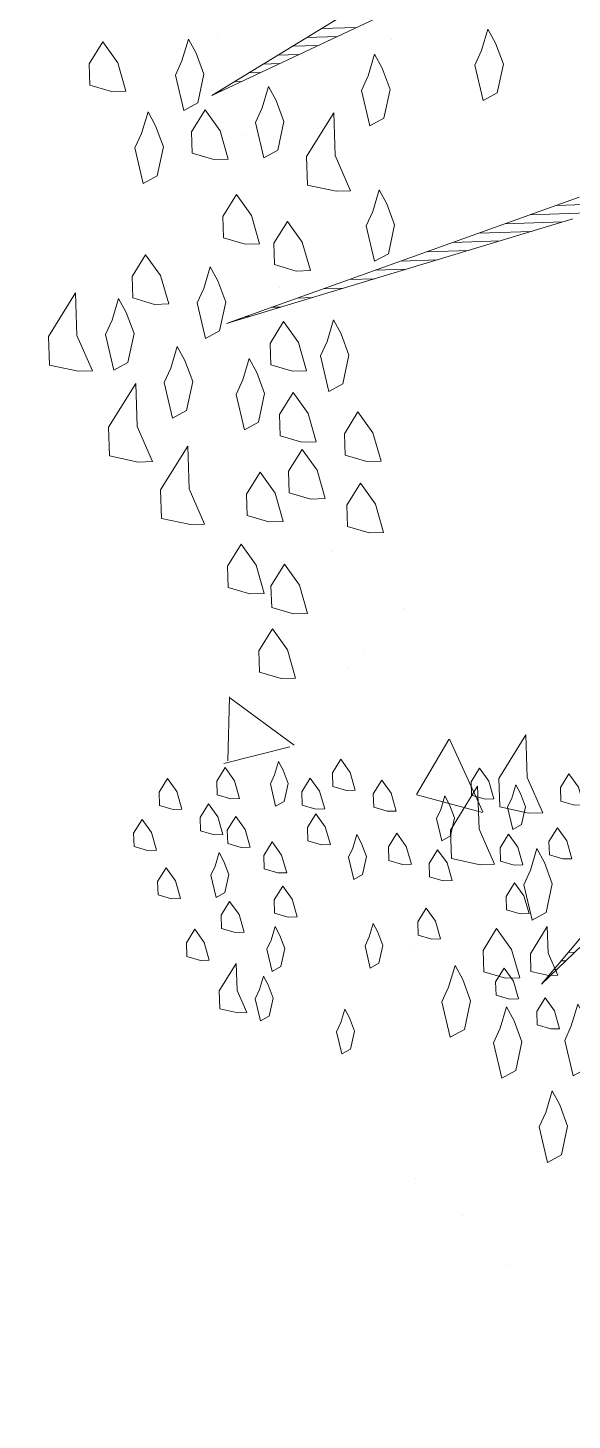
# Model space of a CAD drawing. Header units: millimetres. Extents: x 111 to 1506, y 14 to 566.
# Drawn here: x 255.95 to 256.401, y 203.008 to 204.162 of the extents above; entities that cross this region are included whole.
import ezdxf

# ---------------------------------------------------------------- set-up
doc = ezdxf.new("R2010")
doc.units = ezdxf.units.MM
doc.layers.add('ARBOLES', color=78, linetype='Continuous', lineweight=5)
doc.layers.add('G', color=254, linetype='Continuous', lineweight=5)

# ---------------------------------------------------------------- blocks, each defined once
blk = doc.blocks.new('*X16')
at = {"color": 0}
for p, q in [((16.55314745403402, 16.79), (16.59557661796462, 16.79)), ((16.53545547704833, 16.78), (16.57224372078059, 16.78)), ((16.50007152307694, 16.76), (16.52557792641252, 16.76)), ((16.51776350006263, 16.77), (16.54891082359655, 16.77)), ((16.46468756910556, 16.74), (16.47891213204445, 16.74)), ((16.48237954609125, 16.75), (16.50224502922849, 16.75)), ((16.44699559211986, 16.73), (16.45557923486042, 16.73)), ((16.42930361513416, 16.72), (16.43224633767638, 16.72)), ((16.79528174480739, 16.56), (16.86318222036226, 16.56)), ((16.82653116067887, 16.57), (16.88954536393383, 16.57)), ((16.76403232893593, 16.55), (16.83318751047924, 16.55)), ((16.70153349719299, 16.53), (16.75780430419236, 16.53)), ((16.73278291306445, 16.54), (16.7954959073358, 16.54)), ((16.63903466545004, 16.51), (16.68242109790549, 16.51)), ((16.67028408132151, 16.52), (16.72011270104892, 16.52)), ((16.60778524957856, 16.5), (16.64472949476205, 16.5)), ((16.54528641783562, 16.48), (16.56934628847517, 16.48)), ((16.57653583370709, 16.49), (16.60703789161862, 16.49)), ((16.48278758609267, 16.46), (16.4939630821883, 16.46)), ((16.51403700196414, 16.47), (16.53165468533173, 16.47)), ((16.45153817022119, 16.45), (16.45627147904485, 16.45)), ((16.81047117533234, 15.68), (16.818290526969, 15.68)), ((16.80142372540384, 15.67), (16.80711426529262, 15.67)), ((16.78332882554684, 15.65), (16.78476174193985, 15.65)), ((16.79237627547534, 15.66), (16.79593800361623, 15.66))]:
    blk.add_line(p, q, dxfattribs=at)
blk = doc.blocks.new('E1E')
at = {"layer": 'ARBOLES', "ltscale": 0.2}
for p, q in [((96.05984745605137, 59.56668862385395), (96.05984745605137, 59.56668862385395)), ((96.12199305213785, 59.5390584772238), (96.12199305213785, 59.5390584772238)), ((96.17960459498809, 59.52228089270265), (96.17960459498809, 59.52228089270265)), ((96.26909610571344, 59.31401346727288), (96.26909610571344, 59.31401346727288)), ((96.5117899379291, 59.21058800854694), (96.4570804002664, 59.17059756050985)), ((96.53175851765573, 59.14703815224089), (96.5091952759514, 59.20670504243098)), ((96.31222996684453, 59.10361924484577), (96.2541850288607, 59.15829070924932)), ((96.32167924824448, 59.1674116423067), (96.25444151352262, 59.15895844912603)), ((96.31284377906051, 59.10409267544405), (96.32203660558324, 59.16721739011022)), ((96.53110944283941, 59.14772774366183), (96.45383694428328, 59.16740373950613)), ((96.4334025272398, 59.07612982412802), (96.4334025272398, 59.07612982412802)), ((96.42475684482514, 59.05423916608656), (96.42475684482514, 59.05423916608656)), ((96.40424928200872, 59.00053544837105), (96.40424928200872, 59.00053544837105)), ((96.49156451101696, 58.97423104196257), (96.49156451101696, 58.97423104196257)), ((96.6386149621664, 58.7496366377981), (96.6386149621664, 58.7496366377981)), ((96.7277282822967, 58.62182543325621), (96.7277282822967, 58.62182543325621)), ((96.78966623359914, 58.54178970831882), (96.78966623359914, 58.54178970831882)), ((96.62889396902955, 58.47879000403968), (96.62889396902955, 58.47879000403968))]:
    blk.add_line(p, q, dxfattribs=at)
for points in [[(96.08344341521268, 59.41267883512596), (96.08415498935591, 59.42858307953456), (96.0631701452608, 59.45820724505499), (96.05305845270908, 59.44591093192189), (96.05813924140915, 59.4169985703907), (96.07333172266081, 59.40038252199274), (96.0856280224911, 59.39027053215617)], [(96.30654665542174, 59.40643834791062), (96.30699135350703, 59.41637770153208), (96.29387688036415, 59.43489131646952), (96.28755758059737, 59.42720673860894), (96.29073281824269, 59.4091379653991), (96.30022735565481, 59.39875377005005), (96.30791192520171, 59.39243428449497)], [(96.39418980703445, 59.40649948215575), (96.39463450511988, 59.41643883577721), (96.381520031977, 59.43495245071476), (96.37520073221017, 59.42726787285395), (96.37837596985551, 59.40919909964446), (96.38787050726768, 59.39881490429518), (96.39555507681456, 59.39249541874009)], [(96.40546313678821, 59.43587270129255), (96.42353163991804, 59.43904772763135), (96.4307715113795, 59.42278888845492), (96.42537278330715, 59.39116089355711), (96.41451297611505, 59.41554915232193), (96.39733386915606, 59.43225283322606)], [(96.15722121419316, 59.35200689610614), (96.15793278833635, 59.36791114051474), (96.13694794424141, 59.39753530603517), (96.12683625168967, 59.38523899290207), (96.1319170403896, 59.356326631371), (96.14710952164141, 59.33971058297292), (96.15940582147155, 59.32959859313637)], [(96.45969982170143, 59.40157565602889), (96.47370369101499, 59.4029407483345), (96.47913359461116, 59.39074661895215), (96.47643423057495, 59.37493262150319), (96.4628750593467, 59.38350688281916), (96.45157055406929, 59.3979557879625)], [(96.22012586163014, 59.3332554357401), (96.22083743577349, 59.34915968014871), (96.19985259167825, 59.37878384566902), (96.18974089912655, 59.36648753253591), (96.1948216878267, 59.33757517100485), (96.2100141690784, 59.32095912260688), (96.22231046890846, 59.31084713277021)], [(96.4019055521051, 59.35635787232086), (96.40235025019041, 59.36629722594232), (96.38923577704752, 59.38481084087964), (96.38291647728072, 59.37712626301906), (96.38609171492605, 59.35905748980921), (96.3955862523382, 59.34867329446028), (96.40327082188507, 59.3423538089051)], [(96.09218184432623, 59.32304562324673), (96.0928934184696, 59.33894986765522), (96.07190857437435, 59.36857403317575), (96.06179688182252, 59.35627772004266), (96.06687767052273, 59.32736535851146), (96.08207015177452, 59.31074931011362), (96.09436645160456, 59.30063732027706)], [(96.43804255836464, 59.36270792499833), (96.45204642767831, 59.36407301730394), (96.45747633127432, 59.35187888792158), (96.45477696723827, 59.33606489047275), (96.44121779601, 59.34463915178871), (96.42991329073236, 59.35908805693184)], [(96.50942717471314, 59.35552932311058), (96.52343104402672, 59.35689441541619), (96.52886094762282, 59.34470028603384), (96.52616158358654, 59.328886288585), (96.51260241235836, 59.33746054990097), (96.50129790708084, 59.3519094550441)], [(96.31248360815066, 59.31653932358965), (96.31292830623607, 59.32647867721111), (96.29981383309321, 59.34499229214843), (96.29349453332638, 59.33730771428797), (96.29666977097172, 59.31923894107812), (96.30616430838388, 59.30885474572919), (96.31384887793062, 59.30253526017399)], [(96.48145061160942, 59.30897701421946), (96.4818953096948, 59.31891636784091), (96.46878083655196, 59.33742998277823), (96.46246153678514, 59.32974540491766), (96.46563677443035, 59.31167663170803), (96.47513131184259, 59.30129243635888), (96.48281588138941, 59.29497295080391)], [(96.1100789624685, 59.33356557773111), (96.12408283178223, 59.33493067003671), (96.1295127353783, 59.32273654065436), (96.12681337134217, 59.30692254320551), (96.11325420011387, 59.31549680452149), (96.10194969483636, 59.32994570966461)], [(96.15933044187108, 59.32140201547126), (96.17333431118473, 59.32276710777687), (96.17876421478073, 59.31057297839451), (96.17606485074457, 59.29475898094579), (96.16250567951641, 59.30333324226165), (96.15120117423876, 59.31778214740488)], [(96.39469685616737, 59.32879458721735), (96.40870072548107, 59.33015967952274), (96.41413062907719, 59.31796555014038), (96.411431265041, 59.30215155269165), (96.39787209381271, 59.31072581400751), (96.3865675885352, 59.32517471915075)], [(96.54965999031258, 59.31986718554144), (96.56366385962615, 59.32123227784692), (96.56909376322224, 59.3090381484647), (96.56639439918608, 59.29322415101573), (96.5528352279577, 59.30179841233171), (96.5415307226803, 59.31624731747494)], [(96.17099054715837, 59.3035823588912), (96.19339853954004, 59.30576668218774), (96.20208708380522, 59.28625450650389), (96.19776775409692, 59.26095007624807), (96.17607133585844, 59.27466999736025), (96.15798267318488, 59.29779010431939)], [(96.25376876685976, 59.29526495691861), (96.26777263617343, 59.29663004922399), (96.27320253976966, 59.28443591984164), (96.27050317573335, 59.26862192239302), (96.25694400450509, 59.27719618370889), (96.24563949922745, 59.29164508885212)], [(96.13179857685274, 59.2847890602016), (96.14986707998257, 59.2879640865405), (96.15710695144405, 59.27170524736395), (96.1517082233717, 59.24007725246626), (96.1408484161796, 59.26446551123108), (96.1236693092207, 59.28116919213521)], [(96.42092580245314, 59.29176735734249), (96.43492967176692, 59.29313244964799), (96.44035957536293, 59.28093832026563), (96.43766021132677, 59.26512432281679), (96.42410104009848, 59.27369858413276), (96.41279653482107, 59.28814748927599)], [(96.46430268017416, 59.28185857084353), (96.47830654948795, 59.28322366314914), (96.48373645308395, 59.27102953376679), (96.48103708904776, 59.25521553631795), (96.46747791781948, 59.26378979763381), (96.456173412542, 59.27823870277716)], [(96.49412038666686, 59.28052404566056), (96.50812425598059, 59.28188913796615), (96.51355415957669, 59.26969500858381), (96.51085479554052, 59.25388101113496), (96.49729562431223, 59.26245527245094), (96.48599111903471, 59.27690417759406)], [(96.36087686690615, 59.24067492980696), (96.36132156499156, 59.25061428342842), (96.34820709184866, 59.26912789836575), (96.34188779208188, 59.26144332050515), (96.3450630297271, 59.24337454729542), (96.35455756713934, 59.23299035194638), (96.362242136686, 59.22667086639119)], [(96.54156189820395, 59.27242519319491), (96.55556576751765, 59.27379028550051), (96.56099567111383, 59.26159615611815), (96.55829630707755, 59.24578215866931), (96.54473713584929, 59.25435641998529), (96.53343263057177, 59.2688053251284)], [(96.1884175205369, 59.19443697132811), (96.18912909468024, 59.2103412157367), (96.16814425058504, 59.23996538125714), (96.15803255803343, 59.2276690681239), (96.1631133467335, 59.19875670659285), (96.17830582798528, 59.18214065819488), (96.19060212781531, 59.17202866835832)], [(96.18152592986445, 59.23874272728328), (96.19552979917812, 59.24010781958888), (96.20095970277424, 59.22791369020642), (96.19826033873807, 59.21209969275757), (96.18470116750977, 59.22067395407343), (96.17339666223228, 59.23512285921679)], [(96.39113927148428, 59.24927975824532), (96.40514314079796, 59.25064485055092), (96.41057304439396, 59.23845072116858), (96.4078736803578, 59.22263672371973), (96.39431450912953, 59.23121098503571), (96.38301000385212, 59.24565989017882)], [(96.49234159432528, 59.24076663117471), (96.50634546363895, 59.24213172348021), (96.51177536723507, 59.22993759409795), (96.50907600319887, 59.214123596649), (96.49551683197063, 59.22269785796497), (96.48421232669314, 59.23714676310821)], [(96.26510444766113, 59.23699392749522), (96.27910831697481, 59.23835901980082), (96.28453822057081, 59.22616489041847), (96.28183885653476, 59.2103508929695), (96.2682796853065, 59.21892515428549), (96.25697518002896, 59.23337405942885)], [(96.30892602346754, 59.23702449461796), (96.32292989278123, 59.23838958692345), (96.32835979637724, 59.2261954575411), (96.32566043234107, 59.21038146009225), (96.31210126111289, 59.21895572140811), (96.30079675583528, 59.23340462655145)], [(96.46074509549105, 59.20234374187173), (96.46118979357644, 59.21228309549318), (96.44807532043357, 59.23079671043061), (96.44175602066655, 59.22311213257004), (96.444931258312, 59.2050433593602), (96.45442579572423, 59.19465916401114), (96.46211036527092, 59.18833967845607)], [(96.23684126086545, 59.20820580376839), (96.26575319023395, 59.21328625435095), (96.27733791592064, 59.1872700201058), (96.26869925650412, 59.13666115959418), (96.25132216797388, 59.17568551096193), (96.22383338689218, 59.20241354919657)], [(96.40968364822328, 59.21857201392564), (96.42368751753695, 59.21993710623126), (96.42911742113294, 59.2077429768489), (96.42641805709677, 59.19192897939996), (96.41285888586836, 59.20050324071592), (96.401554380591, 59.21495214585916)], [(96.29406393350685, 59.17195857078927), (96.29450863159212, 59.18189792441073), (96.28139415844923, 59.20041153934817), (96.27507485868244, 59.1927269614876), (96.27825009632777, 59.17465818827785), (96.28774463373993, 59.16427399292871), (96.2954292032868, 59.15795450737372)], [(96.20550021019942, 59.19584085358115), (96.21950407951309, 59.19720594588674), (96.22493398310922, 59.1850118165044), (96.22223461907305, 59.16919781905555), (96.20867544784477, 59.17777208037141), (96.19737094256723, 59.19222098551465)], [(96.34283953930007, 59.193677779188), (96.35684340861376, 59.19504287149372), (96.36227331220985, 59.18284874211139), (96.35957394817379, 59.16703474466242), (96.34601477694531, 59.17560900597839), (96.33471027166792, 59.19005791112152)], [(96.38847108297176, 59.18964363651654), (96.40247495228544, 59.19100872882215), (96.40790485588165, 59.17881459943981), (96.40520549184549, 59.16300060199096), (96.39164632061708, 59.17157486330681), (96.38034181533959, 59.18602376845005)], [(96.16259920608756, 59.17186686942141), (96.17660307540123, 59.17323196172713), (96.18203297899746, 59.16103783234465), (96.17933361496121, 59.14522383489592), (96.16577444373293, 59.15379809621178), (96.15446993845552, 59.16824700135503)], [(96.23264972817974, 59.13487020666928), (96.23309442626513, 59.14480956029085), (96.21997995312236, 59.16332317522804), (96.21366065335545, 59.1556385973675), (96.21683589100068, 59.13756982415797), (96.22633042841291, 59.1271856288087), (96.23401499795973, 59.12086614325374)], [(96.21158697191042, 59.14240450283777), (96.24049890127907, 59.14748495342023), (96.25208362696564, 59.12146871917518), (96.24344496754914, 59.07085985866358), (96.226067879019, 59.10988421003132), (96.19857909793717, 59.13661224826585)], [(96.25703753107635, 59.14572981086876), (96.27104140039015, 59.14709490317436), (96.27647130398614, 59.13490077379201), (96.27377193995008, 59.11908677634317), (96.26021276872179, 59.12766103765902), (96.24890826344419, 59.14210994280226)], [(96.17212491902357, 59.11766054979243), (96.18612878833727, 59.11902564209782), (96.19155869193337, 59.10683151271547), (96.1888593278972, 59.09101751526672), (96.17530015666892, 59.0995917765827), (96.16399565139128, 59.11404068172593)], [(96.49064445789195, 59.11079165933408), (96.51305245027372, 59.11297598263064), (96.52174099453879, 59.09346380694687), (96.51742166483045, 59.06815937669107), (96.49572524659212, 59.08187929780301), (96.47763658391857, 59.10499940476227)], [(96.50370221671385, 59.04646287771065), (96.52611020909552, 59.04864720100708), (96.53479875336069, 59.02913502532333), (96.53047942365237, 59.00383059506753), (96.50878300541392, 59.01755051617945), (96.49069434274045, 59.04067062313872)], [(96.55141438289905, 59.04432746574246), (96.57382237528081, 59.046511789039), (96.58251091954588, 59.02699961335502), (96.57819158983767, 59.00169518309933), (96.55649517159912, 59.01541510421139), (96.53840650892569, 59.03853521117053)], [(96.6324076930095, 59.00245589841705), (96.661319622378, 59.00753634899961), (96.67290434806473, 58.98152011475446), (96.66426568864814, 58.93091125424284), (96.64688860011795, 58.96993560561059), (96.61939981903612, 58.99666364384522)], [(96.56086438615596, 58.97059849827183), (96.5832723785376, 58.97278282156825), (96.5919609228028, 58.95327064588427), (96.58764159309449, 58.92796621562858), (96.56594517485601, 58.94168613674053), (96.54785651218248, 58.96480624369978)], [(96.70400088471165, 58.96419226236701), (96.73291281408017, 58.96927271294958), (96.74449753976698, 58.94325647870441), (96.73585888035022, 58.89264761819292), (96.71848179182, 58.93167196956067), (96.69099301073828, 58.9584000077953)], [(96.46401690549891, 58.94306083339103), (96.48642489788055, 58.94524515668767), (96.4951134421456, 58.92573298100368), (96.4907941124374, 58.90042855074788), (96.46909769419895, 58.91414847185982), (96.45100903152552, 58.93726857881907)], [(96.53052930850087, 58.93370955887217), (96.5529373008825, 58.93589388216871), (96.5616258451477, 58.91638170648484), (96.55730651543938, 58.89107727622904), (96.53561009720094, 58.90479719734109), (96.5175214345274, 58.92791730430036)], [(96.70913155826011, 58.86515886464057), (96.70984313240358, 58.88106310904907), (96.68885828830824, 58.91068727456972), (96.67874659575665, 58.89839096143638), (96.6838273844567, 58.86947859990532), (96.69901986570852, 58.85286255150735), (96.71131616553856, 58.8427505616708)], [(96.79368273908715, 58.90280851935783), (96.82259466845566, 58.90788896994039), (96.83417939414248, 58.88187273569524), (96.82554073472583, 58.83126387518363), (96.80816364619561, 58.87028822655138), (96.78067486511387, 58.8970162647859)], [(96.63829982554981, 58.84920570890374), (96.63901139969327, 58.86510995331223), (96.61802655559809, 58.89473411883277), (96.60791486304632, 58.88243780569955), (96.6129956517464, 58.85352544416848), (96.6281881329982, 58.83690939577063), (96.64048443282823, 58.82679740593385)], [(96.49297871971584, 58.87802024777811), (96.5153867120976, 58.88020457107465), (96.52407525636265, 58.86069239539079), (96.51975592665433, 58.83538796513521), (96.49805950841586, 58.84910788624704), (96.47997084574232, 58.87222799320629)], [(96.56020269686103, 58.88457321766786), (96.58261068924291, 58.88675754096429), (96.59129923350795, 58.86724536528055), (96.58697990379964, 58.84194093502474), (96.56528348556108, 58.85566085613669), (96.54719482288776, 58.87878096309582)], [(96.78143632410564, 58.84279947299915), (96.78214789824884, 58.85870371740775), (96.76116305415363, 58.88832788292818), (96.75105136160204, 58.87603156979507), (96.75613215030208, 58.84711920826389), (96.77132463155388, 58.83050315986593), (96.78362093138405, 58.82039117002925)], [(96.574733488818, 58.78193188866593), (96.57544506296136, 58.79783613307454), (96.55446021886614, 58.82746029859486), (96.54434852631441, 58.81516398546175), (96.54942931501448, 58.78625162393068), (96.56462179626641, 58.76963557553282), (96.57691809609643, 58.75952358569615)], [(96.59566844806469, 58.82242875934086), (96.61807644044649, 58.82461308263741), (96.62676498471151, 58.80510090695353), (96.6224456550032, 58.77979647669774), (96.60074923676477, 58.79351639780968), (96.58266057409132, 58.81663650476894)], [(96.70846986896541, 58.77913358403661), (96.70918144310863, 58.79503782844522), (96.68819659901344, 58.82466199396576), (96.6780849064618, 58.81236568083254), (96.68316569516188, 58.78345331930147), (96.6983581764137, 58.76683727090339), (96.71065447624372, 58.75672528106683)], [(96.74820506502888, 58.81241459216089), (96.77061305741057, 58.81459891545754), (96.77930160167573, 58.79508673977356), (96.77498227196742, 58.76978230951777), (96.75328585372887, 58.7835022306297), (96.7351971910554, 58.80662233758896)], [(96.62971105098171, 58.72847581219677), (96.65211904336347, 58.73066013549344), (96.66080758762863, 58.71114795980957), (96.6564882579202, 58.68584352955378), (96.63479183968178, 58.69956345066571), (96.61670317700843, 58.72268355762496)], [(96.68682333557527, 58.72273246895331), (96.70923132795716, 58.72491679224985), (96.71791987222221, 58.70540461656599), (96.7136005425139, 58.68010018631018), (96.69190412427545, 58.69382010742213), (96.67381546160202, 58.71694021438138)], [(96.82421735613607, 58.65921331397583), (96.82492893027955, 58.67511755838442), (96.80394408618432, 58.70474172390486), (96.79383239363271, 58.69244541077164), (96.7989131823328, 58.66353304924057), (96.81410566358448, 58.64691700084271), (96.82640196341451, 58.63680501100615)], [(96.58133719550156, 58.64458594356112), (96.58204876964504, 58.66049018796961), (96.56106392554979, 58.69011435349005), (96.5509522329982, 58.67781804035693), (96.55603302169828, 58.64890567882586), (96.57122550294996, 58.63228963042803), (96.58352180278, 58.62217764059145)], [(96.7475932605825, 58.65626827536157), (96.77000125296429, 58.65845259865812), (96.7786897972293, 58.63894042297424), (96.774370467521, 58.61363599271867), (96.75267404928258, 58.62735591383061), (96.73458538660911, 58.65047602078975)], [(96.62254542470023, 58.6395544043069), (96.65145735406865, 58.64463485488947), (96.66304207975548, 58.61861862064431), (96.65440342033882, 58.56800976013282), (96.63702633180871, 58.60703411150057), (96.60953755072687, 58.6337621497351)], [(96.72233897162748, 58.59046697443095), (96.72305054577072, 58.60637121883955), (96.70206570167572, 58.63599538435998), (96.69195400912399, 58.62369907122688), (96.69703479782395, 58.59478670969569), (96.71222727907585, 58.57817066129772), (96.72452357890593, 58.56805867146107)], [(96.86761019261318, 58.63177347175182), (96.89001818499484, 58.63395779504838), (96.89870672926003, 58.61444561936462), (96.8943873995517, 58.58914118910881), (96.87269098131316, 58.60286111022087), (96.85460231863969, 58.62598121718)], [(96.81415554843299, 58.57679596464736), (96.81486712257632, 58.59270020905586), (96.79388227848101, 58.62232437457639), (96.78377058592942, 58.61002806144317), (96.78885137462946, 58.5811156999121), (96.80404385588136, 58.56449965151414), (96.8163401557114, 58.55438766167758)], [(96.63636464251387, 58.5210088308966), (96.63707621665723, 58.53691307530509), (96.61609137256205, 58.56653724082565), (96.60597968001042, 58.55424092769253), (96.61106046871036, 58.52532856616136), (96.62625294996216, 58.50871251776339), (96.63854924979219, 58.49860052792682)], [(96.5409901949919, 58.45515861863764), (96.54170176913514, 58.47106286304613), (96.52071692503993, 58.50068702856678), (96.5106052324883, 58.48839071543356), (96.51568602118842, 58.45947835390238), (96.5308785024402, 58.44286230550442), (96.54317480227036, 58.43275031566786)]]:
    blk.add_lwpolyline(points, close=True, dxfattribs=at)
for points in [[(96.66171870116585, 58.4465680594365), (96.77365889337779, 58.59773174830995), (96.6263028348107, 58.43859148156814)], [(96.39561920430927, 58.55409419370748), (96.67447715089683, 58.80296549498523), (96.39343459703099, 58.57650249667726)], [(96.07281968791156, 59.1039941328027), (96.13557468080324, 59.29560578102284), (96.06123496222477, 59.13001036704797)]]:
    blk.add_lwpolyline(points, dxfattribs=at)
at = {"layer": 'ARBOLES', "ltscale": 0.2, "xscale": 0.8372139817761642, "yscale": 0.8372139817761642, "zscale": 0.8372139817761642, "rotation": 204.0028523145856}
blk.add_blockref('*X16', (103.6395475192941, 76.97354757922794), dxfattribs=at)

msp = doc.modelspace()

# ---------------------------------------------------------------- hatches: boundary and pattern name
at = {"layer": 'G', "lineweight": 100, "ltscale": 1000}
h = msp.add_hatch(dxfattribs=at)
h.set_pattern_fill('AR-HBONE', color=256, scale=0.04599999999999999, angle=-22.08522832086834, style=0)
h.set_pattern_definition([(22.91477167913166, (777.2314303348064, 1670.63462945394), (0.097837146278343, 0.2411221532918743), [0.5519999999999998, -0.1839999999999999]), (112.9147716791316, (777.4009099846065, 1670.706271957454), (0.097837146278343, 0.2411221532918743), [0.5519999999999999, -0.184])])
edge = h.paths.add_edge_path()
edge.add_line((221.7473892507877, 201.0769939762462), (222.2417687523686, 203.5668404504517))
edge.add_line((222.2417687523686, 203.5668404504517), (283.2526508513097, 176.1821522132281))
edge.add_line((283.2526508513097, 176.1821522132281), (282.6155355253268, 174.2758931804485))
edge.add_line((282.6155355253268, 174.2758931804485), (222.0444349454494, 201.4631858158104))

# ---------------------------------------------------------------- block references
at = {"layer": 'ARBOLES', "color": 0, "xscale": 0.8310831642732954, "yscale": 0.8310831642732954, "zscale": 0.8310831642732954, "rotation": 157.9147716791316}
msp.add_blockref('E1E', (348.9382400168693, 218.992918544308), dxfattribs=at)

doc.saveas('drawing.dxf')
